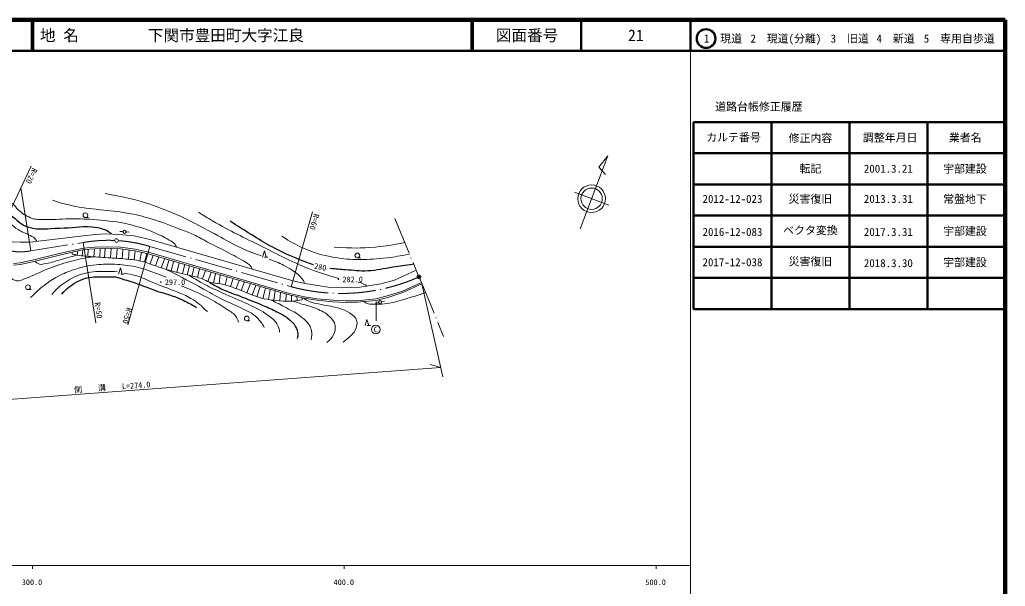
# Model space of a CAD drawing. Units: millimetres, scale not verified. Extents: x 40000 to 680000, y 20000 to 380000.
# Drawn here: x 363893 to 680000, y 198357 to 380000 of the extents above; entities that cross this region are included whole.
import ezdxf
from ezdxf.enums import TextEntityAlignment as Align

# ---------------------------------------------------------------- set-up
doc = ezdxf.new("R2010")
doc.units = ezdxf.units.MM
doc.header["$LTSCALE"] = 1000
doc.header["$PDMODE"] = 32
doc.header["$PDSIZE"] = 500
doc.linetypes.add('LONG_DASHED_DOTTED', pattern=[15.25, 12, -1.5, 0.25, -1.5])
for name, color, linetype, lineweight in [('M-BGD', 7, 'Continuous', 13), ('M-BMK', 2, 'LONG_DASHED_DOTTED', 13), ('M-STR-HTXT', 7, 'Continuous', 13), ('M-TTL', 2, 'Continuous', 140), ('M-TTL-BAND', 7, 'Continuous', 13), ('M-TTL-FRAM', 2, 'Continuous', 50), ('M-TTL-LINE', 7, 'Continuous', 50)]:
    doc.layers.add(name, color=color, linetype=linetype, lineweight=lineweight)
doc.layers.add('M-OTRS', color=6, linetype='Continuous')
doc.layers.add('M-TTL-TXT', color=7, linetype='Continuous')
doc.styles.add('ＭＳ ゴシック', font='')
doc.styles.get('ＭＳ ゴシック').set_extended_font_data('MS Gothic')

msp = doc.modelspace()

# ---------------------------------------------------------------- linework, layer by layer
at = {"layer": 'M-BGD'}
for p, q in [((543674, 312990), (552530, 336369)), ((552530, 336369), (549592, 332764)), ((549592, 332764), (551822, 330347)), ((541820, 324701), (552821, 320533)), ((384983, 316572), (385983, 316572)), ((395989, 312129), (396986, 312051)), ((397983, 311973), (398980, 311895)), ((389554, 303854), (389750, 306639)), ((391078, 303751), (391280, 306691)), ((393061, 303632), (393232, 306627)), ((380716, 304860), (380664, 305424)), ((382336, 304539), (382575, 305854)), ((383883, 304307), (384146, 306208)), ((385729, 304141), (385900, 306402)), ((387647, 303995), (387860, 306568)), ((394918, 303518), (395108, 306512)), ((396722, 303378), (396977, 306367)), ((398738, 303215), (398977, 306190)), ((400580, 303002), (400961, 305917)), ((402403, 302664), (402979, 305454)), ((403955, 302277), (404682, 305064)), ((405773, 301702), (406709, 304498)), ((407491, 301081), (408551, 303959)), ((441757, 303890), (442357, 305890)), ((442357, 305890), (442957, 303890)), ((442457, 303890), (443457, 303890)), ((472179, 303698), (473179, 303698)), ((395583, 298424), (396183, 300424)), ((396183, 300424), (396783, 298424)), ((409315, 300436), (410298, 303271)), ((410913, 299939), (411748, 302821)), ((412472, 299506), (413266, 302399)), ((414306, 299033), (415041, 301941)), ((416113, 298585), (416833, 301497)), ((417613, 298204), (418351, 301094)), ((419120, 297822), (419818, 300665)), ((396283, 298424), (397283, 298424)), ((420937, 297392), (421601, 300144)), ((422527, 296877), (423479, 299595)), ((424218, 296012), (425272, 299070)), ((426042, 295573), (426726, 298645)), ((427897, 295400), (428179, 298220)), ((429749, 294956), (430425, 297564)), ((431551, 294410), (432375, 296993)), ((433358, 293783), (434296, 296432)), ((434960, 293208), (435937, 295952)), ((436788, 292451), (437868, 295387)), ((438477, 291727), (439610, 294878)), ((439900, 291209), (440964, 294482)), ((366535, 293465), (367535, 293465)), ((441854, 290665), (442687, 293978)), ((443722, 290319), (444218, 293531)), ((445440, 290071), (445867, 293049)), ((447297, 289869), (447550, 292557)), ((449211, 289757), (449336, 292034)), ((451104, 289767), (451042, 291590)), ((452897, 289951), (452742, 291219)), ((454435, 290241), (454471, 290841)), ((478034, 289046), (479000, 289303)), ((479966, 289561), (480933, 289819)), ((436695, 283495), (437695, 283495)), ((474678, 281942), (475278, 283942)), ((475278, 283942), (475878, 281942)), ((475378, 281942), (476378, 281942))]:
    msp.add_line(p, q, dxfattribs=at)
for points in [[(361516, 308835), (364083, 308670), (367203, 308725), (384237, 310713), (388184, 311154), (391470, 311320), (395638, 311182), (400580, 310740), (406098, 309406)], [(361895, 301301), (364124, 301533), (369375, 302728), (376663, 304522), (384465, 306280), (388007, 306580), (392062, 306717), (396190, 306553), (400810, 305952), (405106, 304967), (450304, 291751), (455140, 290695), (459200, 290065), (464342, 289565), (468364, 289361), (472118, 289417), (478193, 290003), (482302, 291093), (486814, 292513), (492900, 295280)], [(361917, 301806), (364042, 302027), (369260, 303214), (376548, 305009), (384389, 306776), (387978, 307079), (392064, 307217), (396233, 307052), (400898, 306444), (405233, 305451), (450428, 292236), (455232, 291187), (459262, 290561), (464379, 290064), (468373, 289862), (472091, 289917), (478105, 290497), (482163, 291573), (486635, 292981), (492709, 295743)], [(406098, 309406), (451454, 296330), (455471, 295419), (462805, 294306), (467388, 294067), (472928, 294232), (479737, 295300), (484063, 296459), (491082, 299681)]]:
    msp.add_lwpolyline(points, dxfattribs=at)
for centre, radius in [((547321, 322617), 4412), ((547321, 322617), 3431), ((384983, 317322), 750), ((397484, 312012), 500), ((472179, 304448), 750), ((366535, 294215), 750), ((479483, 289432), 500), ((436695, 284245), 750)]:
    msp.add_circle(centre, radius, dxfattribs=at)
at = {"layer": 'M-BGD', "lineweight": 25}
for points, knots in [([(343753, 325646), (346523, 325454), (347626, 325165), (350006, 324445), (354876, 322972), (356682, 320150), (360939, 317363), (363232, 315862), (364134, 314196), (366778, 313471), (370507, 312447), (372808, 313144), (376675, 313181), (380722, 313220), (382998, 313971), (387028, 313595), (388487, 313459), (389341, 313407), (390713, 312891), (391384, 312639), (391802, 312542), (392370, 312104), (392744, 311816), (392894, 311672), (393239, 311261)], [0, 0, 0, 0, 1, 1, 1, 2, 2, 2, 3, 3, 3, 4, 4, 4, 5, 5, 5, 6, 6, 6, 7, 7, 7, 8, 8, 8, 8]), ([(458142, 301367), (454381, 302713), (453287, 303186), (450253, 304535), (444945, 306896), (442147, 308620), (437208, 311678), (434925, 313092), (434143, 313566), (431431, 315405)], [0, 0, 0, 0, 1, 1, 1, 2, 2, 2, 3, 3, 3, 3]), ([(490298, 301579), (487026, 301134), (486195, 301020), (483568, 300642), (480427, 300191), (478704, 299579), (475534, 299441), (472735, 299320), (471165, 299613), (468370, 299814), (466427, 299954), (465798, 300004), (463401, 300228)], [0, 0, 0, 0, 1, 1, 1, 2, 2, 2, 3, 3, 3, 4, 4, 4, 4]), ([(377365, 292061), (379137, 293995), (380132, 294730), (382251, 295927), (386087, 298093), (388999, 297528), (393405, 297611), (395366, 297647), (396406, 296992), (398291, 296451), (401727, 295465), (403535, 294553), (406905, 293359), (410566, 292061), (412807, 291792), (416291, 290074), (418014, 289224), (418664, 288904), (420598, 287700)], [0, 0, 0, 0, 1, 1, 1, 2, 2, 2, 3, 3, 3, 4, 4, 4, 5, 5, 5, 6, 6, 6, 6]), ([(424714, 295830), (426481, 294790), (427023, 294512), (428551, 293759), (431091, 292509), (432659, 292135), (435287, 291081), (438094, 289957), (439701, 289409), (442465, 288183), (444268, 287382), (445292, 286953), (447020, 286002), (448237, 285332), (449018, 285073), (450057, 284152), (451074, 283250), (451754, 282765), (452376, 281557), (452809, 280717), (453044, 280183), (453066, 279238), (453079, 278685), (453062, 278432), (452928, 277830)], [0, 0, 0, 0, 1, 1, 1, 2, 2, 2, 3, 3, 3, 4, 4, 4, 5, 5, 5, 6, 6, 6, 7, 7, 7, 8, 8, 8, 8])]:
    msp.add_open_spline(points, degree=3, knots=knots, dxfattribs=at)
at = {"layer": 'M-BGD'}
for points, knots in [([(338080, 322571), (339808, 322876), (340381, 322924), (341869, 323006), (344420, 323146), (345875, 322955), (348391, 322509), (350529, 322130), (351764, 321808), (353671, 320770), (355774, 319624), (356551, 318389), (358392, 316856), (360337, 315236), (361255, 314100), (363361, 312694), (364569, 311889), (365434, 311773), (366702, 311066), (367512, 310613), (368100, 310519), (368745, 309851), (369045, 309540), (369177, 309397), (369436, 308986)], [0, 0, 0, 0, 1, 1, 1, 2, 2, 2, 3, 3, 3, 4, 4, 4, 5, 5, 5, 6, 6, 6, 7, 7, 7, 8, 8, 8, 8]), ([(391304, 324271), (397402, 323138), (399288, 322858), (404224, 321290), (408059, 320071), (410158, 319222), (413859, 317646), (418842, 315523), (421448, 313928), (426255, 311434), (429364, 309821), (430972, 308653), (434151, 307182), (436908, 305907), (437913, 305517), (441356, 304256)], [0, 0, 0, 0, 1, 1, 1, 2, 2, 2, 3, 3, 3, 4, 4, 4, 5, 5, 5, 5]), ([(361602, 321226), (362332, 320203), (362642, 319864), (363424, 319100), (364745, 317811), (365686, 317254), (367372, 316505), (369098, 315738), (370289, 316040), (372176, 315953), (375624, 315794), (377559, 316225), (381010, 316160), (384464, 316094), (386406, 316079), (389845, 315746), (393866, 315355), (396141, 315102), (400059, 314117), (402821, 313423), (404354, 312915), (406961, 311770), (408900, 310919), (410023, 310487), (411820, 309368), (412549, 308914), (413088, 308777), (413615, 308098), (413903, 307726), (414025, 307540), (414229, 307062)], [0, 0, 0, 0, 1, 1, 1, 2, 2, 2, 3, 3, 3, 4, 4, 4, 5, 5, 5, 6, 6, 6, 7, 7, 7, 8, 8, 8, 9, 9, 9, 10, 10, 10, 10]), ([(374371, 322110), (377231, 321199), (378104, 320966), (380541, 320412), (384063, 319612), (386113, 319567), (389693, 319087), (393053, 318637), (394969, 318607), (398306, 318011), (401384, 317460), (403085, 317006), (406092, 316147), (409845, 315074), (411835, 314119), (415492, 312751), (417118, 312143), (418052, 311854), (419633, 311136), (421439, 310317), (422348, 309653), (424106, 308734), (426452, 307508), (427811, 306908), (430152, 305670), (432658, 304344), (434112, 303673), (436483, 302118), (437080, 301726), (437525, 301603), (437955, 301032), (438215, 300687), (438318, 300510), (438492, 300067)], [0, 0, 0, 0, 1, 1, 1, 2, 2, 2, 3, 3, 3, 4, 4, 4, 5, 5, 5, 6, 6, 6, 7, 7, 7, 8, 8, 8, 9, 9, 9, 10, 10, 10, 11, 11, 11, 11]), ([(421186, 318294), (423324, 316936), (423937, 316598), (425721, 315547), (431789, 311969), (435443, 310421), (441726, 307237), (445069, 305543), (446919, 304547), (450312, 302958), (453099, 301653), (454670, 300934), (457545, 299838), (460898, 298560), (462120, 298237), (466297, 297050)], [0, 0, 0, 0, 1, 1, 1, 2, 2, 2, 3, 3, 3, 4, 4, 4, 5, 5, 5, 5]), ([(488947, 304848), (485541, 304191), (484550, 304022), (481704, 303686), (478277, 303281), (476336, 303147), (472884, 303148), (469719, 303149), (467926, 303262), (464809, 303810), (460714, 304531), (458407, 305177), (454622, 306895), (451922, 308121), (450898, 308684), (447975, 310560)], [0, 0, 0, 0, 1, 1, 1, 2, 2, 2, 3, 3, 3, 4, 4, 4, 5, 5, 5, 5]), ([(487409, 308571), (483074, 307688), (481712, 307483), (478019, 307123), (472867, 306621), (470932, 306806), (464767, 307082)], [0, 0, 0, 0, 1, 1, 1, 2, 2, 2, 2]), ([(356154, 302552), (357325, 301244), (357621, 300914), (358556, 299860), (359399, 298908), (359706, 298199), (360709, 297417), (361445, 296842), (361901, 296454), (362821, 296298), (363939, 296109), (364561, 296644), (365637, 297002), (368559, 297975), (370015, 298990), (372884, 300108), (375615, 301173), (377178, 301702), (380007, 302469), (382816, 303230), (383837, 303412), (387295, 304024)], [0, 0, 0, 0, 1, 1, 1, 2, 2, 2, 3, 3, 3, 4, 4, 4, 5, 5, 5, 6, 6, 6, 7, 7, 7, 7]), ([(368742, 302584), (369253, 302104), (369551, 301869), (370189, 301668), (370982, 301418), (371493, 301675), (372314, 301806), (374291, 302121), (375325, 302632), (377256, 303159), (379240, 303700), (379860, 303868), (382336, 304539)], [0, 0, 0, 0, 1, 1, 1, 2, 2, 2, 3, 3, 3, 4, 4, 4, 4]), ([(454435, 290241), (453150, 289978), (452747, 289906), (451652, 289809), (450371, 289696), (449644, 289731), (448361, 289800), (446757, 289886), (445861, 290003), (444271, 290237), (442758, 290460), (441905, 290607), (440438, 291042), (438005, 291763), (436784, 292571), (434392, 293416), (432089, 294230), (430804, 294727), (428429, 295294), (427003, 295634), (426118, 295408), (424714, 295830), (423760, 296117), (423344, 296576), (422410, 296922), (420800, 297520), (419824, 297620), (418164, 298059), (415320, 298811), (413701, 299135), (410875, 299950), (407436, 300942), (405643, 301988), (402139, 302720), (399971, 303173), (398715, 303209), (396508, 303396), (394203, 303592), (392907, 303624), (390600, 303783), (389308, 303872), (388585, 303918), (387295, 304024), (385354, 304184), (384253, 304196), (382336, 304539), (381701, 304653), (381479, 304685), (380716, 304860)], [0, 0, 0, 0, 1, 1, 1, 2, 2, 2, 3, 3, 3, 4, 4, 4, 5, 5, 5, 6, 6, 6, 7, 7, 7, 8, 8, 8, 9, 9, 9, 10, 10, 10, 11, 11, 11, 12, 12, 12, 13, 13, 13, 14, 14, 14, 15, 15, 15, 16, 16, 16, 16]), ([(367390, 290915), (369351, 292836), (369949, 293445), (371780, 294835), (373397, 296063), (374327, 296741), (376114, 297706), (378105, 298782), (379328, 299184), (381470, 299915), (383408, 300577), (384527, 300892), (386549, 301213), (389206, 301633), (390735, 301630), (393424, 301599), (396056, 301568), (397541, 301425), (400132, 300964), (402843, 300482), (404307, 299913), (406896, 298976), (408444, 298417), (408980, 298216), (410816, 297430)], [0, 0, 0, 0, 1, 1, 1, 2, 2, 2, 3, 3, 3, 4, 4, 4, 5, 5, 5, 6, 6, 6, 7, 7, 7, 8, 8, 8, 8]), ([(443869, 303234), (446429, 302253), (447251, 302009), (449252, 300888), (450346, 300275), (450954, 299917), (451985, 299204), (453028, 298482), (453617, 298036), (454415, 297050), (454688, 296713), (454838, 296508), (455000, 296106), (455096, 295869), (455131, 295770), (455197, 295481)], [0, 0, 0, 0, 1, 1, 1, 2, 2, 2, 3, 3, 3, 4, 4, 4, 5, 5, 5, 5]), ([(374161, 291861), (375726, 293769), (376625, 294431), (378467, 295753), (382973, 298985), (386664, 299419), (392208, 299318), (393380, 299296), (393889, 299343), (395204, 299124)], [0, 0, 0, 0, 1, 1, 1, 2, 2, 2, 3, 3, 3, 3]), ([(397348, 298699), (399036, 298493), (399589, 298376), (400992, 298018), (403292, 297431), (404419, 296613), (406624, 295736), (409618, 294544), (411336, 293977), (414308, 292731), (416097, 291981), (417139, 291624), (418817, 290651), (421100, 289328), (421853, 288515), (424081, 286418)], [0, 0, 0, 0, 1, 1, 1, 2, 2, 2, 3, 3, 3, 4, 4, 4, 5, 5, 5, 5]), ([(410875, 299950), (416710, 296948), (418237, 296194), (422885, 293656), (425168, 292409), (426379, 291582), (428710, 290426), (431070, 289255), (432523, 288866), (434839, 287610), (436927, 286476), (438374, 286140), (440029, 284435), (441080, 283352), (441502, 282804), (442348, 281343)], [0, 0, 0, 0, 1, 1, 1, 2, 2, 2, 3, 3, 3, 4, 4, 4, 5, 5, 5, 5]), ([(418164, 298059), (420539, 296622), (421205, 296225), (423216, 295160), (425358, 294027), (426605, 293483), (428806, 292469), (432031, 290983), (433924, 290338), (437116, 288783), (439324, 287708), (440679, 287272), (442665, 285829), (444052, 284822), (444985, 284362), (446006, 282986), (446503, 282315), (446799, 281911), (447027, 281108), (447168, 280614), (447211, 280392), (447248, 279811)], [0, 0, 0, 0, 1, 1, 1, 2, 2, 2, 3, 3, 3, 4, 4, 4, 5, 5, 5, 6, 6, 6, 7, 7, 7, 7]), ([(415801, 294663), (420233, 292821), (421604, 292348), (425077, 290384), (427083, 289250), (428220, 288623), (430102, 287292), (431289, 286453), (432222, 286223), (433065, 285038), (433562, 284338), (433761, 283976), (434077, 283087)], [0, 0, 0, 0, 1, 1, 1, 2, 2, 2, 3, 3, 3, 4, 4, 4, 4]), ([(472398, 295828), (473268, 295649), (473618, 295620), (474300, 295248), (474699, 295031), (474864, 294928), (475266, 294599)], [0, 0, 0, 0, 1, 1, 1, 2, 2, 2, 2]), ([(494048, 292503), (491330, 291588), (490591, 291344), (488348, 290692), (485876, 289973), (484515, 289419), (481970, 289035), (480442, 288805), (479565, 288740), (478020, 288787), (477021, 288817), (476409, 288653), (475469, 288994), (474953, 289181), (474723, 289283), (474210, 289619)], [0, 0, 0, 0, 1, 1, 1, 2, 2, 2, 3, 3, 3, 4, 4, 4, 5, 5, 5, 5]), ([(444271, 290237), (446783, 289029), (447485, 288697), (449480, 287587), (451334, 286555), (452493, 286131), (454136, 284789), (455254, 283876), (455980, 283397), (456750, 282176), (457186, 281483), (457300, 281008), (457467, 280206), (457692, 279137), (457578, 278623), (457412, 277409)], [0, 0, 0, 0, 1, 1, 1, 2, 2, 2, 3, 3, 3, 4, 4, 4, 5, 5, 5, 5]), ([(451652, 289809), (452835, 289385), (453146, 289280), (454109, 288953), (456036, 288299), (457223, 288218), (459078, 287380), (460870, 286570), (461984, 286137), (463357, 284729), (464239, 283825), (464845, 283217), (465041, 281969), (465222, 280813), (465022, 280083), (464544, 279015), (464026, 277856), (463466, 277423), (462418, 276558)], [0, 0, 0, 0, 1, 1, 1, 2, 2, 2, 3, 3, 3, 4, 4, 4, 5, 5, 5, 6, 6, 6, 6]), ([(454592, 290815), (455688, 290166), (456079, 289966), (457097, 289568), (458439, 289043), (459281, 289033), (460686, 288712), (462979, 288187), (464328, 288135), (466566, 287414), (467843, 287003), (468615, 286786), (469686, 285979), (470703, 285212), (471603, 284857), (471950, 283632), (472291, 282426), (471997, 281599), (471481, 280457), (471049, 279502), (470485, 279153), (469741, 278414), (468975, 277654), (468642, 277410), (467616, 276647)], [0, 0, 0, 0, 1, 1, 1, 2, 2, 2, 3, 3, 3, 4, 4, 4, 5, 5, 5, 6, 6, 6, 7, 7, 7, 8, 8, 8, 8])]:
    msp.add_open_spline(points, degree=3, knots=knots, dxfattribs=at)
at = {"layer": 'M-BMK'}
for p, q in [((367513, 305906), (384243, 308556)), ((405680, 307300), (450984, 294400))]:
    msp.add_line(p, q, dxfattribs=at)
at = {"layer": 'M-BMK', "linetype": 'Continuous'}
for centre in [(394949, 309203), (491965, 297542)]:
    msp.add_circle(centre, 600, dxfattribs=at)
at = {"layer": 'M-BMK'}
for centre, radius, start, end in [((364139, 323375), 17792, 241.26703, 280.9285), ((392348, 263322), 45954, 87.50317, 100.15835), ((392348, 263322), 45954, 73.13468, 86.00699), ((467074, 353360), 61116, 254.73498, 293.47131)]:
    msp.add_arc(centre, radius, start, end, dxfattribs=at)
at = {"layer": 'M-OTRS'}
msp.add_point((491965, 297542), dxfattribs=at)
at = {"layer": 'M-STR-HTXT'}
for p, q in [((355586, 307774), (367574, 333033)), ((367513, 305906), (364306, 326147)), ((450984, 294400), (457816, 318395)), ((384243, 308556), (388311, 282873)), ((405680, 307300), (398527, 282178)), ((492900, 295280), (499645, 265519)), ((478189, 289653), (478189, 283414)), ((498969, 268505), (495577, 269436))]:
    msp.add_line(p, q, dxfattribs=at)
at = {"layer": 'M-STR-HTXT', "linetype": 'LONG_DASHED_DOTTED'}
for p, q in [((484231, 316263), (491736, 298097)), ((492195, 296988), (499846, 278469))]:
    msp.add_line(p, q, dxfattribs=at)
at = {"layer": 'M-STR-HTXT'}
msp.add_lwpolyline([(256063, 241208), (306838, 254334), (498969, 268505)], dxfattribs=at)
msp.add_circle((478076, 280697), 1398, dxfattribs=at)
at = {"layer": 'M-TTL'}
for p, q in [((680000, 380000), (40000, 380000)), ((680000, 20000), (680000, 380000))]:
    msp.add_line(p, q, dxfattribs=at)
at = {"layer": 'M-TTL-BAND'}
for p, q in [((579000, 20000), (579000, 370000)), ((40000, 205000), (579000, 205000)), ((368000, 205000), (368000, 204000)), ((468000, 205000), (468000, 204000)), ((568000, 205000), (568000, 204000))]:
    msp.add_line(p, q, dxfattribs=at)
at = {"layer": 'M-TTL-FRAM'}
for p, q in [((580000, 347197), (580000, 287197)), ((580000, 347197), (680000, 347197)), ((580000, 287197), (680000, 287197))]:
    msp.add_line(p, q, dxfattribs=at)
at = {"layer": 'M-TTL-LINE'}
for p, q in [((367750, 380000), (367750, 370000)), ((368250, 380000), (368250, 370000)), ((508747, 380000), (508747, 370000)), ((509247, 380000), (509247, 370000)), ((543997, 380000), (543997, 370000)), ((579000, 380000), (579000, 370000)), ((40000, 370000), (680000, 370000)), ((605000, 347197), (605000, 287197)), ((630000, 347197), (630000, 287197)), ((655000, 347197), (655000, 287197)), ((580000, 337197), (680000, 337197)), ((580000, 327197), (680000, 327197)), ((580000, 317197), (680000, 317197)), ((580000, 307197), (680000, 307197)), ((580000, 297197), (680000, 297197))]:
    msp.add_line(p, q, dxfattribs=at)
msp.add_circle((584031, 373958), 3000, dxfattribs=at)

# ---------------------------------------------------------------- texts
at = {"layer": 'M-BGD', "style": 'ＭＳ ゴシック'}
msp.add_text('280', height=1833, rotation=348.69, dxfattribs=at).set_placement((460315, 300735), align=Align.MIDDLE_CENTER)
for s, p in [('・282.0', (469400, 296752)), ('・297.0', (412434, 295841))]:
    msp.add_text(s, height=1833, dxfattribs=at).set_placement(p, align=Align.MIDDLE_CENTER)
at = {"layer": 'M-STR-HTXT', "style": 'ＭＳ ゴシック'}
for s, rotation, p in [('R=20', 244.612, (366388, 330534)), ('R=60', 254.106, (457024, 315615)), ('R=50', 279.002, (387724, 286579)), ('側\u3000\u3000溝\u3000\u3000L=274.0', 4.218, (393664, 260738))]:
    msp.add_text(s, height=1833, rotation=rotation, dxfattribs=at).set_placement(p, align=Align.BOTTOM_CENTER)
msp.add_text('R=50', height=1833, rotation=254.106, dxfattribs=at).set_placement((399291, 284862), align=Align.TOP_CENTER)
msp.add_text('C', height=1833, dxfattribs=at).set_placement((478076, 280697), align=Align.MIDDLE_CENTER)
at = {"layer": 'M-TTL-BAND', "style": 'ＭＳ ゴシック'}
for s, p in [('300.0', (367844, 198195)), ('400.0', (467844, 198195)), ('500.0', (567844, 198195))]:
    msp.add_text(s, height=1833, dxfattribs=at).set_placement(p, align=Align.BOTTOM_CENTER)
at = {"layer": 'M-TTL-TXT', "style": 'ＭＳ ゴシック'}
for s, p in [('地 名', (370380, 375000)), ('下関市豊田町大字江良', (405024, 375000))]:
    msp.add_text(s, height=3666, dxfattribs=at).set_placement(p, align=Align.MIDDLE_LEFT)
for s, height, p in [('図面番号', 3666, (526622, 375000)), ('21', 3666, (561497, 375000)), ('1\u3000現道', 2566, (589448, 373958)), ('2\u3000現道(分離)', 2566, (609619, 373958)), ('3\u3000旧道', 2566, (630121, 373958)), ('4\u3000新道', 2566, (644824, 373958)), ('5\u3000専用自歩道', 2566, (665228, 373958)), ('道路台帳修正履歴', 2566, (600968, 352113)), ('カルテ番号', 2566, (592839, 342277)), ('修正内容', 2566, (617509, 342023)), ('調整年月日', 2566, (643089, 342197)), ('業者名', 2566, (667134, 342197)), ('転記', 2566, (617500, 332245)), ('2001.3.21', 2566, (642500, 332245)), ('宇部建設', 2566, (667077, 332189)), ('2016-12-083', 2566, (592500, 311955)), ('2017.3.31', 2566, (642500, 311955)), ('宇部建設', 2566, (667077, 312234)), ('宇部建設', 2566, (667077, 302234)), ('2018.3.30', 2566, (642500, 301955))]:
    msp.add_text(s, height=height, dxfattribs=at).set_placement(p, align=Align.MIDDLE_CENTER)
for s, p in [('2012-12-023', (592500, 320495)), ('災害復旧', (617500, 320495)), ('2013.3.31', (642500, 320495)), ('常盤地下', (667077, 320439)), ('ベクタ変換', (617500, 310433)), ('2017-12-038', (592500, 300205)), ('災害復旧', (617500, 300433))]:
    msp.add_text(s, height=2566, dxfattribs=at).set_placement(p, align=Align.BOTTOM_CENTER)

doc.saveas('drawing.dxf')
